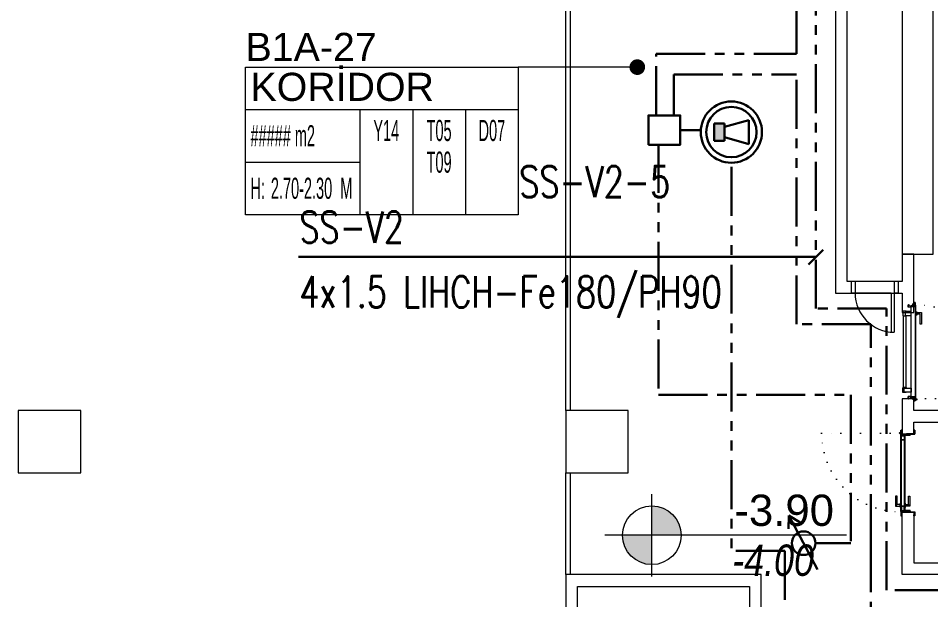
# Model space of a CAD drawing. Header units: metres. Extents: x -13545 to 152404, y -11890 to 28436.
# Drawn here: x 87102 to 88269, y 2238 to 2982 of the extents above; entities that cross this region are included whole.
import ezdxf
from ezdxf.enums import TextEntityAlignment as Align

# ---------------------------------------------------------------- set-up
doc = ezdxf.new("R2010")
doc.units = ezdxf.units.M
doc.header["$LTSCALE"] = 100
doc.header["$MEASUREMENT"] = 0
for name, pattern in [('DOT2', [0.125, 0, -0.125]), ('HIDDEN', [0.375, 0.25, -0.125]), ('PHANTOM2', [1.25, 0.625, -0.125, 0.125, -0.125, 0.125, -0.125])]:
    doc.linetypes.add(name, pattern=pattern)
doc.layers.get('0').update_dxf_attribs({"color": 9, "lineweight": 9})
for name, color, linetype, lineweight in [('00', 9, 'Continuous', 9), ('01', 9, 'Continuous', 9), ('06B', 9, 'Continuous', 9), ('06D', 9, 'Continuous', 9), ('10', 9, 'Continuous', 9), ('14', 9, 'Continuous', 9), ('20', 9, 'DOT2', 9), ('21', 9, 'Continuous', 9), ('21_mahal200', 9, 'Continuous', 9), ('E-3W ACİL ANONS İÇİN HOPARLÖR (GÖMME) (YANGINA DAYANIKLI)', 7, 'Continuous', 30), ('E-KABLO', 7, 'Continuous', 30), ('E-SES AYAR ANAHTARI', 7, 'Continuous', 30), ('E-YANGIN', 7, 'Continuous', 30), ('E-YAZI', 7, 'Continuous', 30)]:
    doc.layers.add(name, color=color, linetype=linetype, lineweight=lineweight)
doc.styles.add('Arial', font='arial.ttf', dxfattribs={"height": 2.5})
doc.styles.add('ILGAZ', font='txttw.shx')
doc.styles.add('MuuM_TEXT-ITALIC', font='ARIALNI.TTF')
doc.styles.add('MuuM_TEXT-STANDART', font='ARIALN.TTF')
doc.dimstyles.new('MuuM_DIM200', dxfattribs={"dimscale": 20, "dimtxt": 2, "dimasz": 1, "dimexe": 1, "dimexo": 1, "dimgap": 1, "dimtad": 1, "dimdec": 1, "dimrnd": 0.5, "dimdsep": 46, "dimtxsty": 'MuuM_TEXT-STANDART', "dimblk": 'ARCHTICK', "dimcen": 0, "dimdle": 0.15, "dimclrd": 256, "dimclre": 256, "dimclrt": 256, "dimadec": 0, "dimazin": 0, "dimtfac": 5, "dimtdec": 1, "dimtix": 1, "dimtmove": 2, "dimatfit": 3, "dimldrblk": 'DOT', "dimfxl": 3, "dimfxlon": 1, "dimtolj": 1, "dimlwd": -1, "dimlwe": -1, "dimarcsym": 0})

# ---------------------------------------------------------------- blocks, each defined once
blk = doc.blocks.new('100_SES AYAR ANAHTARI')
at = {"layer": 'E-SES AYAR ANAHTARI', "color": 4}
for p, q in [((1.776, 3.255), (-1.686, 1.426)), ((1.776, 3.255), (0.915, 3.283)), ((1.776, 3.255), (1.312, 2.529)), ((0, 0), (0, 1.561))]:
    blk.add_line(p, q, dxfattribs=at)
blk.add_circle((0, 2.317), 0.756, dxfattribs=at)
blk = doc.blocks.new('100_3W ACİL ANONS İÇİN HOPARLÖR (GÖMME) (YANGINA DAYANIKLI)')
at = {"layer": 'E-3W ACİL ANONS İÇİN HOPARLÖR (GÖMME) (YANGINA DAYANIKLI)', "color": 4}
for p, q in [((-0.632, 0.474), (1.58, 1.106)), ((1.58, -1.106), (1.58, 1.106)), ((-1.58, -0.79), (-1.58, 0.79)), ((-1.58, 0.79), (-0.632, 0.79)), ((-0.632, 0.79), (-0.632, -0.79)), ((-0.632, -0.79), (-1.58, -0.79)), ((-0.632, -0.474), (1.58, -1.106))]:
    blk.add_line(p, q, dxfattribs=at)
at = {"layer": 'E-3W ACİL ANONS İÇİN HOPARLÖR (GÖMME) (YANGINA DAYANIKLI)', "color": 3}
for radius in [2.796, 2.296]:
    blk.add_circle((0, 0), radius, dxfattribs=at)
at = {"layer": 'E-3W ACİL ANONS İÇİN HOPARLÖR (GÖMME) (YANGINA DAYANIKLI)', "color": 4}
blk.add_solid([(-1.58, 0.79), (-0.632, 0.79), (-1.58, -0.79), (-0.632, -0.79)], dxfattribs=at)
blk = doc.blocks.new('p-kolon_80x80')
blk.add_lwpolyline([(-40, -40), (40, -40), (40, 40), (-40, 40)], close=True)
blk = doc.blocks.new('1.Bod.Ara.Sitatik Elk')
at = {"layer": '01'}
blk.add_lwpolyline([(4130, -5950), (4130, -5950), (4130, -5950), (4130, -5400), (4400, -5400), (4400, -5950), (4400, -5950), (4400, -5950), (4440, -5950), (4440, -5350), (4090, -5350), (4090, -5950), (4130, -5950)], dxfattribs=at)
for p in [(3000, -6190), (3700, -6190)]:
    blk.add_blockref('p-kolon_80x80', p, dxfattribs=at)
blk = doc.blocks.new('_ArchTick')
at = {"color": 0, "linetype": 'ByBlock', "const_width": 0.15}
blk.add_lwpolyline([(-0.5, -0.5), (0.5, 0.5)], dxfattribs=at)
blk = doc.blocks.new('_Dot')
at = {"color": 0, "linetype": 'ByBlock', "lineweight": -2}
blk.add_line((-0.5, 0), (-1, 0), dxfattribs=at)
at = {"color": 0, "linetype": 'ByBlock', "const_width": 0.5}
blk.add_lwpolyline([(-0.25, 0, 1), (0.25, 0, 1)], format="xyb", close=True, dxfattribs=at)
blk = doc.blocks.new('0_roomno2')
blk.add_lwpolyline([(19.375, -10.5), (0, -10.5), (0, 0), (19.375, 0)], close=True)
for points in [[(0, -3), (19.375, -3)], [(8.125, -3), (8.125, -10.5)], [(11.875, -3), (11.875, -10.5)], [(15.625, -3), (15.625, -10.5)], [(0, -6.75), (8.125, -6.75)]]:
    blk.add_lwpolyline(points)
at = {"style": 'MuuM_TEXT-STANDART', "width": 0.6}
blk.add_text('H:', height=1.5, dxfattribs=at).set_placement((0.35, -8.608), align=Align.MIDDLE_LEFT)
at = {"style": 'Arial'}
blk.add_attdef('ODANO', (0, 1.17), '', height=2, dxfattribs=at)
blk.add_attdef('MEKANADI', text='', height=2, dxfattribs=at).set_placement((0.35, -3), align=Align.BOTTOM_LEFT)
at = {"style": 'MuuM_TEXT-STANDART', "width": 0.6}
for tag, p in [('YER01', (10, -4.5)), ('TAVAN01', (13.75, -4.5)), ('DUVAR01', (17.5, -4.5)), ('YER02', (10, -6.75)), ('TAVAN02', (13.75, -6.75)), ('DUVAR02', (17.5, -6.75)), ('YER03', (10, -9)), ('TAVAN03', (13.75, -9)), ('DUVAR03', (17.5, -9))]:
    blk.add_attdef(tag, text='', height=1.5, dxfattribs=at).set_placement(p, align=Align.MIDDLE_CENTER)
for tag, p in [('M2', (0.35, -4.875)), ('TEMIZTAVANYUKSEKLIGI', (1.8, -8.608))]:
    blk.add_attdef(tag, text='', height=1.5, dxfattribs=at).set_placement(p, align=Align.MIDDLE_LEFT)
blk = doc.blocks.new('*U19')
at = {"ltscale": 15}
for p, q in [((-25, 1), (-26, 0)), ((-25, -1), (-26, 0)), ((-23, 1), (-25, 1)), ((-23, 1), (-23, -2)), ((-21, -3), (-18, 3)), ((-21, -3), (-18, 3)), ((-20, -3), (-17, 3)), ((-20, -3), (-16, 3)), ((-18, -3), (-15, 3)), ((-18, -3), (-15, 3)), ((-18, 1), (-18, 2)), ((-17, -3), (-14, 3)), ((-17, -3), (-13, 3)), ((-17, 1), (-17, 2)), ((-15, -3), (-12, 3)), ((-15, -3), (-12, 3)), ((-15, 1), (-15, 2)), ((-14, -3), (-11, 3)), ((-14, -3), (-10, 3)), ((-14, 1), (-14, 2)), ((-12, -3), (-9, 3)), ((-12, -3), (-9, 3)), ((-12, 1), (-12, 2)), ((-11, -3), (-8, 3)), ((-11, -3), (-7, 3)), ((-11, 1), (-11, 2)), ((-9, -3), (-6, 3)), ((-9, -3), (-6, 3)), ((-9, 1), (-9, 2)), ((-8, -3), (-4, 3)), ((-8, -3), (-5, 3)), ((-8, 1), (-8, 2)), ((-6, -3), (-3, 3)), ((-6, -3), (-3, 3)), ((-6, 1), (-6, 2)), ((-5, -3), (-1, 3)), ((-5, -3), (-2, 3)), ((-5, 1), (-5, 2)), ((-3, 1), (-3, 2)), ((0, 4), (-2, 1)), ((-2, 1), (-2, 2)), ((0, 0), (-1, 0)), ((-25, -1), (-23, -2)), ((-9, -2), (-23, -2)), ((-21, -3), (-21, -2)), ((-20, -3), (-19, -2)), ((-20, -2), (-19, -2)), ((-19, -2), (-18, -2)), ((-18, -3), (-18, -2)), ((-17, -3), (-16, -2)), ((-17, -2), (-16, -2)), ((-16, -2), (-15, -2)), ((-15, -3), (-15, -2)), ((-14, -3), (-13, -2)), ((-14, -2), (-13, -2)), ((-13, -2), (-12, -2)), ((-12, -3), (-12, -2)), ((-11, -3), (-10, -2)), ((-11, -2), (-10, -2)), ((-10, -2), (-9, -2)), ((-9, -3), (-9, -2)), ((-8, -2), (-7, -2)), ((-8, -3), (-7, -2)), ((-7, -2), (-6, -2)), ((-6, -3), (-6, -2)), ((-5, -2), (-4, -2)), ((-5, -3), (-4, -2)), ((-4, -2), (-2, -2)), ((0, -4), (-2, -2)), ((0, 0), (-1, 0))]:
    blk.add_line(p, q, dxfattribs=at)
for p, q in [((-7, 1), (-23, 1)), ((-17, 1), (-19, 1)), ((-16, 1), (-17, 1)), ((-14, 1), (-16, 1)), ((-13, 1), (-14, 1)), ((-11, 1), (-13, 1)), ((-10, 1), (-11, 1)), ((-8, 1), (-10, 1)), ((-7, 1), (-8, 1)), ((-5, 1), (-7, 1)), ((-4, 1), (-5, 1)), ((-2, 1), (-4, 1)), ((-2, 1), (-2, 1)), ((0, 0), (0, 4)), ((-2, -2), (-2, -2)), ((0, 0), (0, -4))]:
    blk.add_line(p, q)
for centre, radius, start, end in [((-26, 4), 3.92, 274.361, 322.1025), ((-26, -4), 3.92, 37.8975, 85.639), ((-18, 3), 0.0971, 330.3204, 150.3204), ((-17, 3), 0.0971, 330.3204, 150.3204), ((-15, 3), 0.0971, 330.3204, 150.3204), ((-14, 3), 0.0971, 330.3204, 150.3204), ((-12, 3), 0.0971, 330.3204, 150.3204), ((-11, 3), 0.0971, 330.3204, 150.3204), ((-9, 3), 0.0971, 330.3204, 150.3204), ((-8, 3), 0.0971, 330.3204, 150.3204), ((-6, 3), 0.0971, 330.3204, 150.3204), ((-5, 3), 0.0971, 330.3204, 150.3204), ((-3, 3), 0.0971, 330.3204, 150.3204), ((-2, 3), 0.0971, 330.3204, 150.3204), ((-1, 0), 0.486, 90, 270), ((0, 4), 0.25, 0, 150.0864), ((-21, -3), 0.0971, 150.3204, 330.3204), ((-20, -3), 0.0971, 150.3204, 330.3204), ((-18, -3), 0.0971, 150.3204, 330.3204), ((-17, -3), 0.0971, 150.3204, 330.3204), ((-15, -3), 0.0971, 150.3204, 330.3204), ((-14, -3), 0.0971, 150.3204, 330.3204), ((-12, -3), 0.0971, 150.3204, 330.3204), ((-11, -3), 0.0971, 150.3204, 330.3204), ((-9, -3), 0.0971, 150.3204, 330.3204), ((-8, -3), 0.0971, 150.3204, 330.3204), ((-6, -3), 0.0971, 150.3204, 330.3204), ((-5, -3), 0.0971, 150.3204, 330.3204), ((0, -4), 0.25, 209.9136, 0)]:
    blk.add_arc(centre, radius, start, end, dxfattribs=at)
blk = doc.blocks.new('conta')
at = {"ltscale": 10}
for p, q in [((-2649.9, 5345.5), (-2649.8, 5345.6)), ((-2649.9, 5344.5), (-2649.8, 5344.3)), ((-2649.8, 5344.3), (-2649.7, 5344.3)), ((-2649.7, 5345.4), (-2649.3, 5345.4)), ((-2649.2, 5345.4), (-2649.1, 5345.5)), ((-2649, 5344), (-2648.8, 5343.8)), ((-2648.9, 5344.1), (-2648.7, 5343.9)), ((-2648.8, 5345.1), (-2648.6, 5345.3)), ((-2648.8, 5344.9), (-2648.6, 5345.2)), ((-2648.7, 5343.8), (-2648.7, 5343.8)), ((-2648.6, 5345.3), (-2648.6, 5345.3))]:
    blk.add_line(p, q, dxfattribs=at)
for centre, radius, start, end in [((-2649.8, 5345.5), 0.05, 140.6345, 188.9372), ((-2653, 5345), 3.19, 350.4674, 8.9372), ((-2649.9, 5344.5), 0.02, 170.4674, 213.7451), ((-2649.7, 5345.6), 0.0696, 22.2428, 159.258), ((-2650.9, 5345), 1.24, 340.3382, 16.7772), ((-2649.7, 5344.6), 0.03, 160.3382, 273.2666), ((-2649.7, 5345.4), 0.03, 90, 196.7772), ((-2649.6, 5341.5), 3.01, 80.4362, 93.2666), ((-2649.3, 5345.5), 0.05, 270, 303.0062), ((-2649.2, 5344.1), 0.231, 353.9571, 81.9004), ((-2649.1, 5345.5), 0.03, 4.7972, 123.0062), ((-2649.1, 5344.5), 0.03, 260.4362, 338.7066), ((-2651.2, 5344.8), 2.33, 7.5897, 18.7951), ((-2649, 5345.6), 0.05, 18.7951, 42.1429), ((-2650.2, 5345), 1.27, 338.7066, 23.0418), ((-2648.9, 5344.1), 0.1, 173.9571, 217.2653), ((-2648.8, 5345.1), 0.05, 187.5897, 322.7347), ((-2658.2, 5345.2), 9.36, 353.6857, 357.8537), ((-2648.8, 5344.2), 0.1, 173.6857, 217.2653), ((-2648.8, 5344.8), 0.05, 142.7347, 180.2669), ((-2648.7, 5343.8), 0.05, 217.2653, 307.2653), ((-2648.7, 5343.8), 0.05, 307.2653, 37.2653), ((-2648.6, 5345.3), 0.05, 52.7347, 142.7347), ((-2648.6, 5345.3), 0.05, 322.7347, 52.7347)]:
    blk.add_arc(centre, radius, start, end, dxfattribs=at)
for points, knots in [([(-2649, 5345.6), (-2649, 5345.6), (-2649.1, 5345.7), (-2649.2, 5345.4), (-2649.3, 5345.7), (-2649.4, 5345.5), (-2649.5, 5345.7), (-2649.6, 5345.5), (-2649.7, 5345.6), (-2649.7, 5345.6)], [0.0086373, 0.0086373, 0.0086373, 0.0086373, 0.1097304, 0.3133405, 0.4430081, 0.5658764, 0.7165186, 0.8527974, 0.9648495, 0.9648495, 0.9648495, 0.9648495]), ([(-2649.7, 5344.3), (-2649.7, 5344.3), (-2649.7, 5344.5), (-2649.6, 5344.3), (-2649.3, 5344.4), (-2649.2, 5344.4), (-2649.2, 5344.4)], [0, 0, 0, 0, 0.1008757, 0.3841126, 0.5436166, 0.6906785, 0.6906785, 0.6906785, 0.6906785])]:
    blk.add_open_spline(points, degree=3, knots=knots, dxfattribs=at)
blk = doc.blocks.new('p-yn_sackasa')
at = {"layer": '10', "linetype": 'Continuous'}
for p, q in [((-2.2, 0), (-2.2, -0.2)), ((0, 6.9), (0, 6.2)), ((0, 6.2), (0, 6.9)), ((0.1, 6.9), (0.1, 6.2)), ((0.2, 6.9), (0.2, 6.2)), ((2.7, 7.2), (0.3, 7.2)), ((2.7, 7.2), (0.3, 7.2)), ((2.7, 7), (0.3, 7)), ((0.3, 7), (2.7, 7)), ((0.3, 6.1), (0.8, 6.1)), ((0.7, 6), (0.3, 6)), ((0.3, 5.9), (0.7, 5.9)), ((0.8, 5.9), (0.3, 5.9)), ((0.7, 5.9), (0.7, 6)), ((0.7, -0.7), (0.7, 2.3)), ((0.7, -0.7), (0.7, 2.3)), ((0.8, 5.9), (0.8, 6.1)), ((0.8, -0.7), (0.8, 2.3)), ((0.8, -0.7), (0.8, 2.3)), ((0.9, 2.3), (1, 2.3)), ((0.9, 2.3), (0.9, 2.3)), ((1, 2.5), (1, 2.4)), ((1, 2.5), (1, 2.5)), ((1.1, 2.5), (1.1, 3.7)), ((1.1, 2.5), (1.1, 3.7)), ((1.3, 3.7), (1.3, 2.5)), ((1.3, 2.5), (1.3, 3.7)), ((2.5, 4), (1.4, 4)), ((1.4, 4), (2.5, 4)), ((1.4, 3.8), (2.5, 3.8)), ((2.5, 3.8), (1.4, 3.8)), ((2.5, 3.4), (2.6, 3.7)), ((2.6, 3.7), (2.5, 3.4)), ((2.7, 3.6), (2.6, 3.3)), ((2.7, 3.6), (2.6, 3.3)), ((2.8, 3.3), (2.8, 6.9)), ((2.8, 3.3), (2.8, 6.9)), ((2.9, 3.3), (2.9, 6.9)), ((2.9, 3.3), (2.9, 6.9)), ((-2.9, -1.7), (-2.9, -0.3)), ((-2.9, -0.3), (-2.9, -1.7)), ((-2.8, -0.3), (-2.8, -1.7)), ((-2.8, -0.3), (-2.8, -1.7)), ((-2.2, 0), (-2.7, 0)), ((-2.2, 0), (-2.7, 0)), ((-2.2, -0.1), (-2.7, -0.1)), ((-2.2, -0.2), (-2.7, -0.2)), ((1, -1.8), (-2.7, -1.8)), ((1, -1.9), (-2.7, -1.9)), ((-2.7, -2), (1, -2)), ((1, -2), (-2.7, -2)), ((-2.2, -0.1), (-2.2, 0)), ((0.9, -0.8), (1, -0.8)), ((0.9, -0.8), (0.9, -0.8)), ((1, -0.9), (1, -0.9)), ((1, -0.9), (1, -0.9)), ((1.1, -1), (1.1, -1.7)), ((1.1, -1), (1.1, -1.7)), ((1.3, -1), (1.3, -1.7)), ((1.3, -1), (1.3, -1.7))]:
    blk.add_line(p, q, dxfattribs=at)
for points in [[(0.1, 2.1), (0.7, 2.1), (0.7, -0.5), (0.1, -0.5)], [(0.1, 2.1), (0.4, 2.1), (0.4, -0.5), (0.1, -0.5)]]:
    blk.add_lwpolyline(points, close=True, dxfattribs=at)
for centre, radius, start, end in [((0.3, 6.9), 0.249, 90, 180), ((0.3, 6.9), 0.261, 90, 180), ((0.3, 6.2), 0.249, 181.345, 271.3502), ((0.3, 6.2), 0.261, 180, 270), ((0.3, 6.9), 0.122, 90, 180), ((0.3, 6.2), 0.122, 180, 270), ((0.3, 6.9), 0.11, 90, 180), ((0.3, 6.2), 0.11, 180, 270), ((0.9, 2.3), 0.206, 63.2169, 180), ((0.9, 2.3), 0.219, 63.2153, 180), ((0.9, 2.3), 0.0801, 63.215, 180), ((0.9, 2.3), 0.0674, 63.2144, 180), ((1, 2.5), 0.219, 243.2148, 0), ((1, 2.5), 0.0801, 243.2203, 0), ((1, 2.5), 0.206, 243.2197, 0), ((1, 2.5), 0.0674, 243.2129, 0), ((1.4, 3.7), 0.24, 90, 180), ((1.4, 3.7), 0.253, 90, 180), ((1.4, 3.7), 0.114, 90, 180), ((1.4, 3.7), 0.101, 90, 180), ((2.5, 3.7), 0.249, 342.8613, 90), ((2.5, 3.7), 0.261, 342.8602, 90), ((2.5, 3.7), 0.122, 342.8607, 90), ((2.5, 3.7), 0.11, 342.8621, 90), ((2.7, 3.3), 0.232, 162.8601, 0), ((2.7, 3.3), 0.219, 162.8613, 0), ((2.7, 3.3), 0.0927, 162.8605, 0), ((2.7, 3.3), 0.0801, 162.8624, 0), ((2.7, 6.9), 0.249, 0, 90), ((2.7, 6.9), 0.261, 0, 90), ((2.7, 6.9), 0.122, 0, 90), ((2.7, 6.9), 0.11, 0, 90), ((-2.7, -0.3), 0.24, 90, 180), ((-2.7, -0.3), 0.253, 90, 180), ((-2.7, -1.7), 0.24, 180, 270), ((-2.7, -1.7), 0.253, 180, 270), ((-2.7, -0.3), 0.114, 90, 180), ((-2.7, -0.3), 0.101, 90, 180), ((-2.7, -1.7), 0.114, 180, 270), ((-2.7, -1.7), 0.101, 180, 270), ((0.9, -0.7), 0.206, 180, 296.7851), ((0.9, -0.7), 0.219, 180, 296.785), ((0.9, -0.7), 0.0674, 180, 180.5245), ((0.9, -0.7), 0.0801, 180, 296.785), ((0.9, -0.7), 0.0674, 180, 296.7871), ((1, -1), 0.219, 0, 116.7854), ((1, -1), 0.206, 0, 116.7836), ((1, -1), 0.0801, 0, 116.7811), ((1, -1), 0.0674, 0, 116.7871), ((1, -1.7), 0.114, 270, 0), ((1, -1.7), 0.24, 270, 0), ((1, -1.7), 0.101, 270, 0), ((1, -1.7), 0.253, 270, 0)]:
    blk.add_arc(centre, radius, start, end, dxfattribs=at)
at = {"layer": '10', "xscale": 0.0842696629213483, "yscale": 0.0842696629213483, "zscale": 0.0842696629213483}
blk.add_blockref('*U19', (1, 1.3), dxfattribs=at)
at = {"layer": '14', "xscale": -0.7887640449438696, "yscale": 0.7887640449438696, "zscale": 0.7887640449438204, "rotation": 90}
blk.add_blockref('conta', (4217.8, -2086.4), dxfattribs=at)
blk = doc.blocks.new('*U335')
at = {"layer": '06D'}
for points in [[(8.5, 9.6), (7.9, 9.6), (7.9, 13.6, -0.414214), (8.2, 13.9), (13.7, 13.9, -0.414214), (14.1, 13.6), (14.1, 9.6), (13.5, 9.6)], [(111.5, 9.6), (112.1, 9.6), (112.1, 13.6, 0.414214), (111.7, 13.9), (106.2, 13.9, 0.414214), (105.9, 13.6), (105.9, 9.6), (106.5, 9.6)]]:
    blk.add_lwpolyline(points, format="xyb", dxfattribs=at)
for points in [[(8.5, 12.1), (13.5, 12.1), (13.5, 3.4), (8.5, 3.4)], [(14.1, 13.3), (105.9, 13.3), (105.9, 10.2), (14.1, 10.2)], [(111.5, 10.9), (106.5, 10.9), (106.5, 3.4), (111.5, 3.4)]]:
    blk.add_lwpolyline(points, close=True, dxfattribs=at)
for points in [[(110.1, -3.8), (110.1, -10.1), (95.1, -10.1), (95.1, -8.2), (107.9, -8.2), (107.9, -8.2), (107.9, -3.8), (110.1, -3.8)], [(111.2, -2.6), (111.2, -3.8), (106.8, -3.8), (106.8, -2.6), (111.2, -2.6)]]:
    blk.add_lwpolyline(points, dxfattribs=at)
at = {"layer": '10', "ltscale": 10}
for p, q in [((2, 1.5), (1, 1.5)), ((2, 1.3), (1, 1.3)), ((1, 0.9), (2, 0.3)), ((2, 0.3), (2, 1.8)), ((2, 1.8), (2.3, 1.8)), ((2, -0.2), (2, 0.3)), ((2.3, -2.2), (2.3, 3.3)), ((2.3, 1.8), (2.3, 0.3)), ((2.3, 0.3), (2.3, -0.2)), ((2.4, 3.4), (117.6, 3.4)), ((2.4, -2.3), (2.4, 3.2)), ((2.5, 3.3), (117.5, 3.3)), ((117.5, -2.3), (117.5, 3.2)), ((117.7, -2.2), (117.7, 3.3)), ((117.7, 1.8), (118, 1.8)), ((117.7, 1.3), (117.7, 1.8)), ((117.7, 1.8), (118, 1.8)), ((117.7, 1.3), (117.7, 1.8)), ((117.7, -0.2), (117.7, 1.3)), ((117.7, -0.2), (117.7, 1.3)), ((118, 1.8), (118, 1.3)), ((118, 1.8), (118, 1.3)), ((118, 1.3), (118, -0.2)), ((119, 0.7), (118, 1.3)), ((118, 1.3), (118, -0.2)), ((119, 0.7), (118, 1.3)), ((118, 0.3), (119, 0.3)), ((118, 0.3), (119, 0.3)), ((118, 0.1), (119, 0.1)), ((118, 0.1), (119, 0.1)), ((-1.6, -2.7), (-1.7, -2.6)), ((-1.6, -2.7), (-1.7, -2.6)), ((-1.2, -2.2), (-1.2, -2.3)), ((-1.2, -2.2), (-1.1, -2.2)), ((-1.2, -2.2), (-1.2, -2.3)), ((-1.2, -2.2), (-1.1, -2.2)), ((-1.1, -2), (-1.1, -2.4)), ((-1.1, -2), (-1.1, -2.4)), ((-0.8, -2), (-0.8, -2.4)), ((-0.8, -2), (-0.8, -2.4)), ((0.3, -2.5), (0.3, -2.3)), ((0.4, -2.2), (2.2, -2.2)), ((0.4, -2.4), (0.4, -2.4)), ((0.4, -2.6), (119.6, -2.6)), ((0.5, -2.4), (119.5, -2.4)), ((0.5, -2.4), (2.3, -2.4)), ((2.3, -0.2), (2, -0.2)), ((119.5, -2.4), (117.6, -2.4)), ((118, -0.2), (117.7, -0.2)), ((118, -0.2), (117.7, -0.2)), ((119.6, -2.2), (117.7, -2.2)), ((119.5, -2.4), (119.5, -2.4)), ((119.7, -2.5), (119.7, -2.3))]:
    blk.add_line(p, q, dxfattribs=at)
blk.add_circle((-0.9, -3.3), 0.843, dxfattribs=at)
blk.add_circle((-0.9, -3.3), 0.843, dxfattribs=at)
for centre, radius, start, end in [((2.4, 3.3), 0.1, 90, 180), ((2.5, 3.2), 0.05, 90, 180), ((117.6, 3.3), 0.141, 14.9271, 75.0729), ((-0.9, -3.3), 1.01, 105.7139, 140.5908), ((-0.9, -3.3), 1.01, 105.7139, 140.5908), ((-0.4, -2.3), 0.428, 142.379, 203.648), ((-0.4, -2.3), 0.428, 142.379, 203.648), ((-0.4, -2.3), 0.302, 119.9685, 254.4476), ((-0.4, -2.3), 0.302, 119.9685, 254.4476), ((0.4, -2.3), 0.1, 90, 180), ((0.4, -2.5), 0.1, 180, 270), ((0.5, -2.4), 0.005, 180, 270), ((0.5, -2.4), 0.005, 90, 180), ((2.2, -2.2), 0.05, 270, 0), ((2.3, -2.3), 0.1, 270, 0), ((117.6, -2.3), 0.1, 180, 270), ((117.7, -2.2), 0.05, 180, 270), ((119.5, -2.4), 0.005, 270, 360), ((119.5, -2.4), 0.005, 0, 90), ((119.6, -2.3), 0.1, 0, 90), ((119.6, -2.5), 0.1, 270, 0)]:
    blk.add_arc(centre, radius, start, end, dxfattribs=at)
at = {"layer": '20'}
blk.add_lwpolyline([(0.3, -2.4), (0.3, -121.8, 0.414214), (119.7, -2.4, -1)], format="xyb", dxfattribs=at)
blk.add_blockref('p-yn_sackasa', (0, 0))
at = {"xscale": -1}
blk.add_blockref('p-yn_sackasa', (120, 0), dxfattribs=at)
blk = doc.blocks.new('gr-p-barel kilitli kapı kolu')
at = {"flags": 128}
for points in [[(-0.9, 0.8), (-0.9, 4.9), (-11.7, 4.9), (-11.7, 6.7), (0.9, 6.7), (0.9, 0.8)], [(-0.8, 5), (0.8, 6.6)]]:
    blk.add_lwpolyline(points, dxfattribs=at)
blk.add_lwpolyline([(-2.75, 0), (-2.75, 0.7), (2.75, 0.7), (2.75, 0)])
blk.add_lwpolyline([(-1.3, 0.7), (1.3, 0.7), (1.3, 0.8), (-1.3, 0.8)], close=True)
blk = doc.blocks.new('prf-scr2')
at = {"linetype": 'DOT2', "ltscale": 10}
blk.add_line((0, 0.2), (0, -1.1), dxfattribs=at)
for p, q in [((-0.1, -0.2), (0.1, -0.3)), ((0.1, -0.2), (-0.1, -0.2)), ((0.1, -0.3), (-0.1, -0.3)), ((-0.1, -0.3), (0.1, -0.4)), ((0.1, -0.4), (-0.1, -0.4)), ((0.1, -0.5), (-0.1, -0.4)), ((-0.1, -0.4), (0.1, -0.4)), ((0.1, -0.6), (-0.1, -0.5)), ((-0.1, -0.5), (0.1, -0.5)), ((-0.1, -0.6), (0.1, -0.7)), ((0.1, -0.6), (-0.1, -0.6)), ((-0.1, -0.6), (0.1, -0.6)), ((-0.1, -0.7), (0.1, -0.8)), ((0.1, -0.7), (-0.1, -0.7)), ((-0.1, -0.8), (0.1, -0.8)), ((0.1, -0.8), (-0.1, -0.8)), ((0.1, -0.2), (0, -0.1)), ((0, -0.2), (0.1, -0.2))]:
    blk.add_line(p, q)
blk.add_lwpolyline([(0.2, 0), (-0.2, 0), (-0.2, 0), (-0.1, -0.1), (0.1, -0.1), (0.2, 0), (0.2, 0)], close=True)
for points in [[(0.2, 0), (-0.2, 0)], [(-0.1, -0.1), (-0.1, -0.2), (-0.1, -0.2), (-0.1, -0.2), (-0.1, -0.2), (-0.1, -0.3), (-0.1, -0.3), (-0.1, -0.3), (-0.1, -0.3), (-0.1, -0.4), (-0.1, -0.4), (-0.1, -0.4), (-0.1, -0.4), (-0.1, -0.4), (-0.1, -0.5), (-0.1, -0.5), (-0.1, -0.5), (-0.1, -0.5), (-0.1, -0.5), (-0.1, -0.5), (-0.1, -0.6), (-0.1, -0.6), (-0.1, -0.6), (-0.1, -0.6), (-0.1, -0.6), (-0.1, -0.7), (-0.1, -0.7), (-0.1, -0.7), (-0.1, -0.7), (-0.1, -0.7), (-0.1, -0.8), (-0.1, -0.8), (-0.1, -0.8), (-0.1, -0.8), (0, -0.9), (0, -0.9), (0, -0.9), (0.1, -0.8), (0.1, -0.8), (0.1, -0.7), (0.1, -0.7), (0.1, -0.7), (0.1, -0.7), (0.1, -0.7), (0.1, -0.7), (0.1, -0.6), (0.1, -0.6), (0.1, -0.6), (0.1, -0.6), (0.1, -0.6), (0.1, -0.5), (0.1, -0.5), (0.1, -0.5), (0.1, -0.5), (0.1, -0.4), (0.1, -0.4), (0.1, -0.4), (0.1, -0.4), (0.1, -0.4), (0.1, -0.3), (0.1, -0.3), (0.1, -0.3), (0.1, -0.3), (0.1, -0.3), (0.1, -0.3), (0.1, -0.2), (0.1, -0.2), (0.1, -0.2), (0.1, -0.2), (0.1, -0.2), (0.1, -0.1)]]:
    blk.add_lwpolyline(points)
blk = doc.blocks.new('K-SAC-01')
at = {"layer": '10'}
for points in [[(-4.6, 16.2, -0.414214), (-4.5, 16.3), (-0.1, 16.3, -0.414214), (0, 16.2), (0, 5.9), (0.2, 5.9), (0.2, 16.2, 0.414214), (-0.1, 16.5), (-4.5, 16.5, 0.414214), (-4.8, 16.2), (-4.8, 15.3, 0.414214), (-4.5, 15), (-3.4, 15), (-3.4, 15.2), (-4.5, 15.2, -0.414214), (-4.6, 15.3)], [(104.6, 16.2, 0.414214), (104.5, 16.3), (100.1, 16.3, 0.414214), (100, 16.2), (100, 5.9), (99.8, 5.9), (99.8, 16.2, -0.414214), (100.1, 16.5), (104.5, 16.5, -0.414214), (104.8, 16.2), (104.8, 15.3, -0.414214), (104.5, 15), (103.4, 15), (103.4, 15.2), (104.5, 15.2, 0.414214), (104.6, 15.3)], [(0.2, 10.3, -0.414214), (0.5, 10.6), (1.5, 10.6, -0.414214), (1.8, 10.3), (1.8, 3.9, -0.414214), (1.5, 3.6, -0.414214), (1.2, 3.9), (1.2, 4.8), (0.2, 4.8), (0.2, -1.2, -0.414214), (-0.1, -1.5), (-4.5, -1.5, -0.414214), (-4.8, -1.2), (-4.8, -0.3, -0.414214), (-4.5, 0), (-3.4, 0), (-3.4, -0.2), (-4.5, -0.2, 0.414214), (-4.6, -0.3), (-4.6, -1.2, 0.414214), (-4.5, -1.3), (-0.1, -1.3, 0.414214), (0, -1.2), (0, 5), (1.4, 5), (1.4, 3.9, 0.414214), (1.5, 3.8, 0.414214), (1.6, 3.9), (1.6, 10.3, 0.414214), (1.5, 10.4), (0.5, 10.4, 0.414214), (0.4, 10.3), (0.4, 9.4), (0.2, 9.4)], [(-0.4, -2), (1, -1.4), (1, 1.5), (1.2, 1.5), (1.2, -1.5), (-0.3, -2.2, -14.796002)], [(99.8, 10.3, 0.414214), (99.5, 10.6), (98.5, 10.6, 0.414214), (98.2, 10.3), (98.2, 3.9, 0.414214), (98.5, 3.6, 0.414214), (98.8, 3.9), (98.8, 4.8), (99.8, 4.8), (99.8, -1.2, 0.414214), (100.1, -1.5), (104.5, -1.5, 0.414214), (104.8, -1.2), (104.8, -0.3, 0.414214), (104.5, 0), (103.4, 0), (103.4, -0.2), (104.5, -0.2, -0.414214), (104.6, -0.3), (104.6, -1.2, -0.414214), (104.5, -1.3), (100.1, -1.3, -0.414214), (100, -1.2), (100, 5), (98.6, 5), (98.6, 3.9, -0.414214), (98.5, 3.8, -0.414214), (98.4, 3.9), (98.4, 10.3, -0.414214), (98.5, 10.4), (99.5, 10.4, -0.414214), (99.6, 10.3), (99.6, 9.4), (99.8, 9.4)]]:
    blk.add_lwpolyline(points, format="xyb", close=True, dxfattribs=at)
for points in [[(98.8, 0.1), (98.8, 2.1), (99.1, 2.1), (99.1, 3.2), (1.5, 3.2), (1.5, 2.1), (1.8, 2.1), (1.8, 0.1), (1.5, 0.1), (1.5, 1.9), (1.2, 1.9), (1.2, 3.5), (99.4, 3.5), (99.4, 1.9), (99.1, 1.9), (99.1, 0.1)], [(98.8, 2.1), (98.8, 0.1), (99.4, 0.1), (99.4, -1.5), (1.2, -1.5), (1.2, 0.1), (1.8, 0.1), (1.8, 2.1), (2.1, 2.1), (2.1, -0.1), (1.5, -0.1), (1.5, -1.2), (99.1, -1.2), (99.1, -0.1), (98.5, -0.1), (98.5, 2.1), (98.8, 2.1)]]:
    blk.add_lwpolyline(points, dxfattribs=at)
for points in [[(2.1, 3), (8.1, 3), (8.1, -1), (2.1, -1)], [(2.4, 2.7), (7.8, 2.7), (7.8, -0.7), (2.4, -0.7)], [(98.5, 3), (92.5, 3), (92.5, -1), (98.5, -1)], [(98.2, 2.7), (92.8, 2.7), (92.8, -0.7), (98.2, -0.7)]]:
    blk.add_lwpolyline(points, close=True, dxfattribs=at)
blk.add_circle((-0.9, -2.5), 0.55, dxfattribs=at)
at = {"layer": '20', "linetype": 'HIDDEN'}
for points in [[(-0.2, -1.3), (-0.2, 0), (-1.7, 0), (-1.7, -1.3)], [(-0.4, -2), (-0.4, -0.2), (-1.5, -0.2), (-1.5, -2)]]:
    blk.add_lwpolyline(points, dxfattribs=at)
at = {"layer": '20'}
blk.add_lwpolyline([(-0.9, -2.5), (-0.9, -102.9)], dxfattribs=at)
blk.add_arc((-0.9, -2.5), 100.4, 270, 1.5131, dxfattribs=at)
at = {"layer": '06B'}
blk.add_blockref('gr-p-barel kilitli kapı kolu', (91.4, 3.5), dxfattribs=at)
at = {"layer": '06B', "xscale": -1, "rotation": 180}
blk.add_blockref('gr-p-barel kilitli kapı kolu', (91.4, -1.5), dxfattribs=at)
at = {"layer": '10', "xscale": -1, "rotation": 90}
blk.add_blockref('prf-scr2', (1.5, 1), dxfattribs=at)
at = {"layer": '10', "rotation": 270}
blk.add_blockref('prf-scr2', (99.1, 1.2), dxfattribs=at)
blk = doc.blocks.new('0_elevationtarget-p-bk')
h = blk.add_hatch(color=250)
h.paths.add_polyline_path([(1.875, 0, 0.414214), (0, 1.875), (0, 0)])
h.paths.add_polyline_path([(0, 0), (-1.875, 0, 0.414214), (0, -1.875)])
blk.add_line((0, -2.625), (0, 2.625))
blk.add_lwpolyline([(12.453, 0), (-3, 0)])
blk.add_circle((0, 0), 1.875)
at = {"style": 'Arial'}
blk.add_attdef('BITMISKOT', text='', height=2, dxfattribs=at).set_placement((4.5, 0), align=Align.BOTTOM_LEFT)
at = {"style": 'MuuM_TEXT-ITALIC'}
blk.add_attdef('FINISHINGFLOORLEVEL', text='', height=2, dxfattribs=at).set_placement((4.5, -0.592), align=Align.TOP_LEFT)
blk = doc.blocks.new('ttttttttttttt')
for points in [[(3983.5, -30733.6), (3983.5, -30748.6)], [(3988.5, -30733.6), (3983.5, -30733.6)], [(3988.5, -30733.6), (3988.5, -30748.6)], [(4043.5, -30733.6), (4038.5, -30733.6)], [(4038.5, -30733.6), (4038.5, -30748.6)], [(4043.5, -30733.6), (4043.5, -30748.6)], [(3988.5, -30748.6), (3983.5, -30748.6)], [(4034.5, -30748.6), (3988.5, -30748.6)], [(4034.5, -30748.6), (4034.5, -30798.6)], [(4034.5, -30748.6), (4038.5, -30748.6)], [(4043.5, -30748.6), (4038.5, -30748.6)], [(4038.5, -30748.6), (4038.5, -30798.6)]]:
    blk.add_lwpolyline(points)
blk.add_arc((4038.5, -30748.6), 50, 180, 270)
blk = doc.blocks.new('1.Bod.Ara.Mimari Elk')
at = {"layer": '00'}
for points in [[(4005, -5985), (4005, -5985), (4005, -6000), (4090, -6000), (4090, -6025), (4105, -6025), (4105, -5950), (4090, -5950), (4090, -5985), (4020, -5985), (4020, -5600)], [(4005, -5595), (4005, -5985)], [(4090, -6165), (4090, -6175.26)], [(4425, -6950), (4425, -6705), (4200, -6705), (4200, -6715), (4185, -6715), (4185, -6680), (4200, -6680), (4200, -6690), (4425, -6690), (4425, -6360), (4200, -6360), (4200, -6370), (4185, -6370), (4185, -6360), (4090, -6360), (4090, -6280), (4105, -6280), (4105, -6345), (4425, -6345), (4425, -6230), (4440, -6230), (4440, -6950)], [(3855, -6660), (3855, -6660), (3675, -6660), (3675, -6375), (3895, -6375), (3895, -6545), (3910, -6545), (3910, -6360), (3660, -6360), (3660, -6660)]]:
    blk.add_lwpolyline(points, dxfattribs=at)
blk.add_lwpolyline([(4090, -6180), (4105, -6180), (4105, -6165), (4235, -6165), (4235, -6165), (4250.06, -6165), (4250.06, -6165), (4360, -6165), (4360, -6150), (4105, -6150), (4105, -6135), (4090, -6135)], close=True, dxfattribs=at)
at = {"layer": '06D'}
for points in [[(3660, -6150), (3660, -5430)], [(3666, -6150), (3666, -5430)], [(3660, -6360), (3660, -6230)], [(3666, -6360), (3666, -6230)]]:
    blk.add_lwpolyline(points, dxfattribs=at)
blk.add_blockref('ttttttttttttt', (41.51, 24748.6))
at = {"rotation": 270}
blk.add_blockref('K-SAC-01', (4090, -6180), dxfattribs=at)
at = {"layer": '10', "rotation": 90}
blk.add_blockref('*U335', (4105, -6135), dxfattribs=at)
at = {"layer": '21', "xscale": 20, "yscale": 20, "zscale": 20}
blk.add_blockref('0_elevationtarget-p-bk', (3770.13, -6309.73), dxfattribs=at).add_auto_attribs({'BITMISKOT': ' -3.90', 'FINISHINGFLOORLEVEL': ' -4.00'})
at = {"layer": '21_mahal200'}
ref = blk.add_blockref('0_roomno2', (3250.58, -5710.99), dxfattribs=dict(at, xscale=18, yscale=18, zscale=18))
ref.add_attrib('ODANO', 'B1A-27', (3250.58, -5703.21), dxfattribs={"layer": '0', "height": 36, "style": 'Arial'})
ref.add_attrib('MEKANADI', 'KORİDOR', dxfattribs={"layer": '0', "height": 36, "style": 'Arial'}).set_placement((3256.88, -5764.99), align=Align.BOTTOM_LEFT)
ref.add_attrib('M2', '##### m2', dxfattribs={"layer": '0', "height": 27, "style": 'MuuM_TEXT-STANDART', "width": 0.6}).set_placement((3256.88, -5798.74), align=Align.MIDDLE_LEFT)
ref.add_attrib('TEMIZTAVANYUKSEKLIGI', '2.70-2.30  M', dxfattribs={"layer": '0', "height": 27, "style": 'MuuM_TEXT-STANDART', "width": 0.6}).set_placement((3282.98, -5865.93), align=Align.MIDDLE_LEFT)
ref.add_attrib('YER01', 'Y14', dxfattribs={"layer": '0', "height": 27, "style": 'MuuM_TEXT-STANDART', "width": 0.6}).set_placement((3430.58, -5791.99), align=Align.MIDDLE_CENTER)
ref.add_attrib('TAVAN01', 'T05', dxfattribs={"layer": '0', "height": 27, "style": 'MuuM_TEXT-STANDART', "width": 0.6}).set_placement((3498.08, -5791.99), align=Align.MIDDLE_CENTER)
ref.add_attrib('DUVAR01', 'D07', dxfattribs={"layer": '0', "height": 27, "style": 'MuuM_TEXT-STANDART', "width": 0.6}).set_placement((3565.58, -5791.99), align=Align.MIDDLE_CENTER)
ref.add_attrib('TAVAN02', 'T09', dxfattribs={"layer": '0', "height": 27, "style": 'MuuM_TEXT-STANDART', "width": 0.6}).set_placement((3498.08, -5832.49), align=Align.MIDDLE_CENTER)
blk.add_leader([(3751.48, -5710.99), (3599.33, -5710.99)], dimstyle='MuuM_DIM200', override={"dimasz": 1, "dimfxl": 10}, dxfattribs=at)

msp = doc.modelspace()

# ---------------------------------------------------------------- linework, layer by layer
at = {"layer": 'E-KABLO', "color": 6, "linetype": 'PHANTOM2'}
for p, q in [((88097.2, 2935.9), (88097.2, 3649.7)), ((88122.2, 2610.2), (88122.2, 3069.3)), ((87917.8, 2935.9), (88097.2, 2935.9)), ((87917.8, 2857.6), (87917.8, 2935.9)), ((87940.4, 2857.6), (87940.4, 2909.6)), ((87940.4, 2909.6), (88097.2, 2909.6)), ((88097.2, 2590.2), (88097.2, 2909.6)), ((88212.2, 2610.2), (88122.2, 2610.2)), ((88212.2, 2250.2), (88212.2, 2610.2)), ((88192.2, 2590.2), (88097.2, 2590.2)), ((88192.2, 2310.2), (88192.2, 2590.2)), ((88192.2, 2310.2), (88192.2, 2140.4)), ((88285.7, 2250.2), (88212.2, 2250.2))]:
    msp.add_line(p, q, dxfattribs=at)
at = {"layer": 'E-KABLO', "color": 5, "linetype": 'PHANTOM2'}
for p, q in [((87947.8, 2838.4), (87975.4, 2838.4)), ((88014, 2791.3), (88014, 2300.2)), ((88082.2, 2300.2), (88014, 2300.2)), ((88082.2, 2300.2), (88082.2, 2007.7))]:
    msp.add_line(p, q, dxfattribs=at)
at = {"layer": 'E-KABLO', "color": 3, "linetype": 'PHANTOM2'}
for p, q in [((87920.9, 2820.6), (87920.9, 2499.7)), ((87920.9, 2499.7), (88166.8, 2499.7)), ((88166.8, 2499.7), (88166.8, 2312.6)), ((88152.7, 2310.2), (88166.6, 2310.2))]:
    msp.add_line(p, q, dxfattribs=at)
at = {"layer": 'E-KABLO', "color": 7}
msp.add_line((88131.4, 2685.4), (88112.6, 2666.6), dxfattribs=at)
at = {"layer": 'E-YANGIN'}
msp.add_line((87460.3, 2676.2), (88122.2, 2676.2), dxfattribs=at)
at = {"layer": 'E-YAZI', "color": 3, "linetype": 'Continuous', "ltscale": 100}
msp.add_lwpolyline([(87908, 2819.7), (87948.7, 2819.7), (87948.7, 2857.3), (87908, 2857.3)], close=True, dxfattribs=at)

# ---------------------------------------------------------------- block references
for name in ['1.Bod.Ara.Mimari Elk', '1.Bod.Ara.Sitatik Elk']:
    msp.add_blockref(name, (84142.2, 8630))
at = {"layer": 'E-3W ACİL ANONS İÇİN HOPARLÖR (GÖMME) (YANGINA DAYANIKLI)', "xscale": 14, "yscale": 14, "zscale": 14}
msp.add_blockref('100_3W ACİL ANONS İÇİN HOPARLÖR (GÖMME) (YANGINA DAYANIKLI)', (88014, 2835.9), dxfattribs=at)
at = {"layer": 'E-SES AYAR ANAHTARI', "xscale": 20, "yscale": 20, "zscale": 20, "rotation": 90}
msp.add_blockref('100_SES AYAR ANAHTARI', (88152.7, 2310.2), dxfattribs=at)

# ---------------------------------------------------------------- texts
at = {"layer": 'E-YAZI', "color": 3, "style": 'ILGAZ', "width": 0.75}
for s, p in [('SS-V2-5', (87742.8, 2752.5)), ('SS-V2', (87461.7, 2694.5)), ('4x1.5 LIHCH-Fe180/PH90', (87461.7, 2611.6))]:
    msp.add_text(s, height=40, dxfattribs=at).set_placement(p)

doc.saveas('drawing.dxf')
